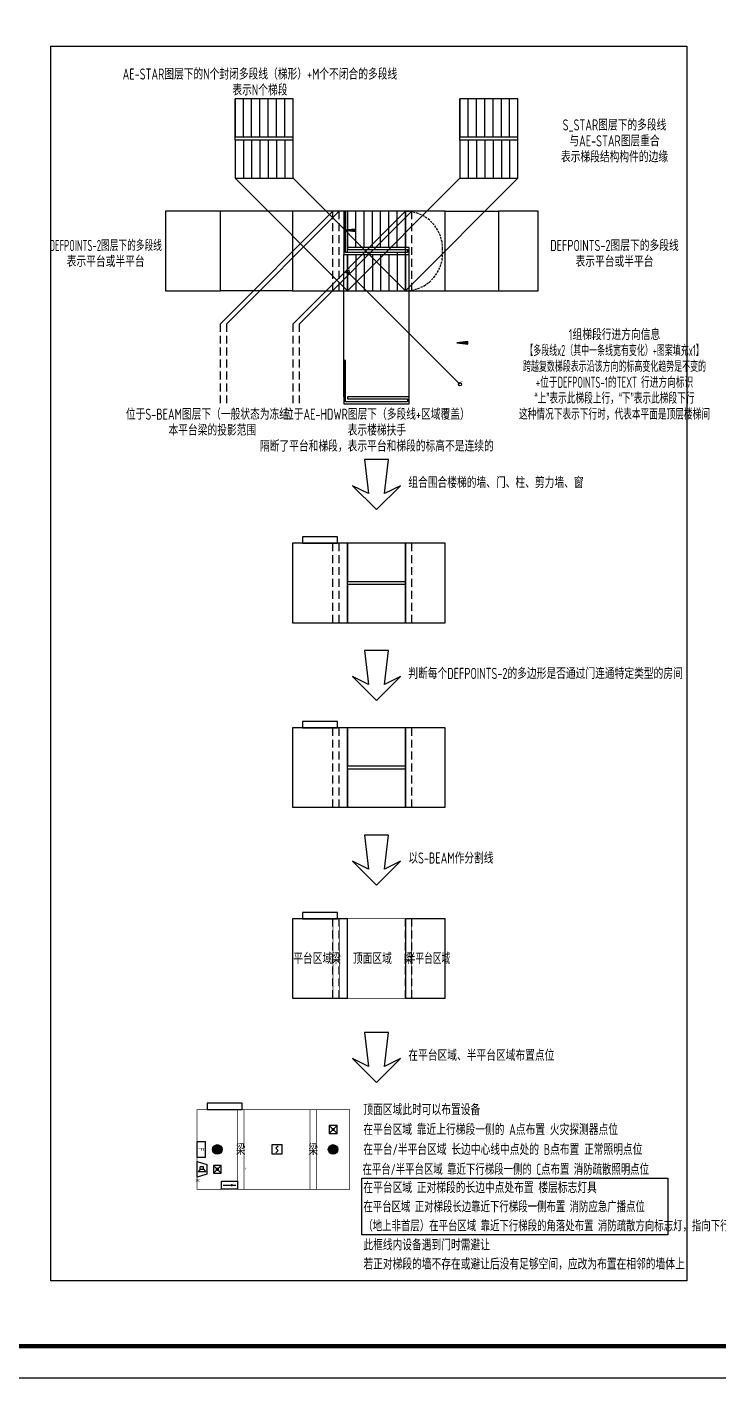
# Model space of a CAD drawing. Header units: millimetres. Extents: x -714894 to -19295, y 3400 to 234118.
# Drawn here: x -377897 to -356169, y 82898 to 125348 of the extents above; entities that cross this region are included whole.
import ezdxf
from ezdxf.enums import TextEntityAlignment as Align

# ---------------------------------------------------------------- set-up
doc = ezdxf.new("R2010")
doc.units = ezdxf.units.MM
doc.header["$LTSCALE"] = 500
for name, pattern in [('DASH', [0.35, 0.25, -0.1]), ('DASHED', [0.75, 0.5, -0.25]), ('HIDDEN', [0.375, 0.25, -0.125])]:
    doc.linetypes.add(name, pattern=pattern)
for name, color, linetype in [('AD-SIGN', 195, 'Continuous'), ('AE-ELEV-4', 251, 'Continuous'), ('AE-HDWR', 8, 'Continuous'), ('AE-STAR', 51, 'Continuous'), ('C-SHET-SHET', 144, 'Continuous'), ('E-FAS-DEVC', 3, 'Continuous'), ('E-LITE-LITE', 3, 'Continuous'), ('E-UNIV-EL', 140, 'Continuous'), ('E-UNIV-NOTE', 6, 'Continuous'), ('S_BEAM', 4, 'DASHED'), ('S_STAR', 243, 'Continuous')]:
    doc.layers.add(name, color=color, linetype=linetype)
for name, color, linetype, plot in [('AI-门', 3, 'Continuous', False), ('DEFPOINTS-1', 251, 'Continuous', False), ('DEFPOINTS-2', 7, 'DASH', False)]:
    doc.layers.add(name, color=color, linetype=linetype, plot=plot)
doc.styles.add('TH-STYLE3', font='tssdeng.shx', dxfattribs={"width": 0.65, "bigfont": 'tssdchn.shx'})

# ---------------------------------------------------------------- blocks, each defined once
blk = doc.blocks.new('SH_THAPE_A0L')
blk.add_lwpolyline([(0, 0), (1189, 0), (1189, 841), (0, 841)], close=True)
at = {"const_width": 1.4}
blk.add_lwpolyline([(25, 831), (25, 10), (1179, 10), (1179, 831)], close=True, dxfattribs=at)
blk = doc.blocks.new('E-BFEL110')
blk.add_lwpolyline([(-2.5, 1.25), (2.5, 1.25), (2.5, -1.25), (-2.5, -1.25)], close=True)
at = {"layer": 'E-UNIV-EL', "style": 'TH-STYLE3', "width": 0.7}
blk.add_attdef('T', text='', height=1.8, dxfattribs=at).set_placement((0, 0), align=Align.MIDDLE)
blk = doc.blocks.new('E-BFAS410-4')
blk.add_lwpolyline([(-2.5, -1.5), (-1.5, 1.5), (1.5, 1.5), (2.5, -1.5)], close=True)
at = {"layer": 'E-UNIV-EL'}
for p, q in [((0, 0.5), (-0.8, 0.5)), ((-0.8, 0.5), (-0.8, -0.5)), ((0, 0.5), (0.8, 1.2)), ((0, -0.5), (0, 0.5)), ((0.8, 1.2), (0.8, -1.2)), ((0, -0.5), (-0.8, -0.5)), ((0, -0.5), (0.8, -1.2))]:
    blk.add_line(p, q, dxfattribs=at)
at = {"layer": 'E-UNIV-EL', "style": 'TH-STYLE3', "width": 0.5}
blk.add_attdef('F', text='', height=1.5, dxfattribs=at).set_placement((3.5, -1.25), align=Align.MIDDLE)
blk = doc.blocks.new('E-BL302')
at = {"const_width": 1.5}
blk.add_lwpolyline([(-0.75, 0, 1), (0.75, 0, 1)], format="xyb", close=True, dxfattribs=at)
blk.add_circle((0, 0), 1.5)
blk = doc.blocks.new('E-BFAS110')
blk.add_lwpolyline([(-1.5, -1.5), (-1.5, 1.5), (1.5, 1.5), (1.5, -1.5)], close=True)
at = {"layer": 'E-UNIV-EL'}
blk.add_lwpolyline([(0.35, 1.06), (-0.35, 0.35), (0.35, -0.35), (-0.35, -1.06)], dxfattribs=at)
blk = doc.blocks.new('E-BFEL800')
for p, q in [((-1.25, -1.25), (1.25, 1.25)), ((1.25, -1.25), (-1.25, 1.25))]:
    blk.add_line(p, q)
blk.add_lwpolyline([(-1.25, -1.25), (1.25, -1.25), (1.25, 1.25), (-1.25, 1.25)], close=True)
at = {"const_width": 0.5}
blk.add_lwpolyline([(-0.25, 0, 1), (0.25, 0, 1)], format="xyb", close=True, dxfattribs=at)
blk = doc.blocks.new('E-BFEL200')
blk.add_lwpolyline([(-2.5, 1.25), (2.5, 1.25), (2.5, -1.25), (-2.5, -1.25)], close=True)
at = {"layer": 'E-UNIV-EL'}
blk.add_line((-2, 0), (2, 0), dxfattribs=at)
blk.add_lwpolyline([(0.5, 0, 0.75, 0, 0), (2, 0, 0, 0, 0)], format="xyseb", dxfattribs=at)

msp = doc.modelspace()

# ---------------------------------------------------------------- hatches: boundary and pattern name
at = {"layer": 'AD-SIGN'}
for points in [[(-367571.48, 118919.54), (-367571.48, 118999.54), (-367921.48, 118959.54)], [(-364035.95, 115384.01), (-364035.95, 115464.01), (-364385.95, 115424.01)]]:
    msp.add_hatch(color=195, dxfattribs=at).paths.add_polyline_path(points, flags=0)

# ---------------------------------------------------------------- linework, layer by layer
at = {"layer": 'AD-SIGN', "color": 195, "linetype": 'Continuous', "ltscale": 0.5}
for points in [[(-367817.48, 117659.54, 0, 0, 0), (-365417.48, 117659.54, 0, 0, 0), (-365417.48, 118959.54, 0, 0, 0), (-367571.48, 118959.54, 80, 0, 0), (-367921.48, 118959.54, 0, 0, 0)], [(-364281.95, 114124.01, 0, 0, 0), (-361881.95, 114124.01, 0, 0, 0), (-361881.95, 115424.01, 0, 0, 0), (-364035.95, 115424.01, 80, 0, 0), (-364385.95, 115424.01, 0, 0, 0)], [(-371077.48, 89429.35, 0, 0, 0), (-368677.48, 89429.35, 0, 0, 0), (-368677.48, 90729.35, 0, 0, 0), (-370831.48, 90729.35, 80, 0, 0), (-371181.48, 90729.35, 0, 0, 0)]]:
    msp.add_lwpolyline(points, format="xyseb", dxfattribs=at)
at = {"layer": 'AD-SIGN', "color": 195}
for points in [[(-367571.48, 118919.54), (-367571.48, 118999.54), (-367921.48, 118959.54), (-367571.48, 118919.54)], [(-364035.95, 115384.01), (-364035.95, 115464.01), (-364385.95, 115424.01), (-364035.95, 115384.01)]]:
    msp.add_lwpolyline(points, close=True, dxfattribs=at)
at = {"layer": 'AE-ELEV-4', "color": 251, "linetype": 'HIDDEN', "ltscale": 0.5}
for points in [[(-364827.48, 118389.54), (-364845.26, 118592.71), (-364898.04, 118789.7), (-364984.23, 118974.54), (-365101.21, 119141.6), (-365245.42, 119285.81), (-365412.48, 119402.79), (-365597.32, 119488.98), (-365794.31, 119541.77), (-365997.48, 119559.54)], [(-365997.48, 117059.54), (-365794.31, 117077.32), (-365597.32, 117130.1), (-365412.48, 117216.29), (-365245.42, 117333.27), (-365101.21, 117477.48), (-364984.23, 117644.54), (-364898.04, 117829.38), (-364845.26, 118026.37), (-364827.48, 118229.54)], [(-364827.48, 118229.54), (-364827.48, 118389.54)]]:
    msp.add_lwpolyline(points, dxfattribs=at)
at = {"layer": 'AE-STAR', "color": 51, "linetype": 'Continuous', "ltscale": 0.5}
for points in [[(-371353.01, 123095.07), (-371353.01, 121895.07), (-369533.01, 121895.07), (-369533.01, 123095.07), (-371353.01, 123095.07)], [(-371353.01, 121895.07), (-371353.01, 123095.07)], [(-371093.01, 121895.07), (-371093.01, 123095.07)], [(-370833.01, 121895.07), (-370833.01, 123095.07)], [(-370573.01, 121895.07), (-370573.01, 123095.07)], [(-370313.01, 121895.07), (-370313.01, 123095.07)], [(-370053.01, 121895.07), (-370053.01, 123095.07)], [(-369793.01, 121895.07), (-369793.01, 123095.07)], [(-369533.01, 121895.07), (-369533.01, 123095.07)], [(-371353.01, 121795.07), (-371353.01, 121895.07)], [(-369533.01, 121795.07), (-369533.01, 121895.07)], [(-369533.01, 120595.07), (-369533.01, 121795.07), (-371353.01, 121795.07), (-371353.01, 120595.07), (-369533.01, 120595.07)], [(-371353.01, 121795.07), (-371353.01, 120595.07)], [(-371093.01, 121795.07), (-371093.01, 120595.07)], [(-370833.01, 121795.07), (-370833.01, 120595.07)], [(-370573.01, 121795.07), (-370573.01, 120595.07)], [(-370313.01, 121795.07), (-370313.01, 120595.07)], [(-370053.01, 121795.07), (-370053.01, 120595.07)], [(-369793.01, 121795.07), (-369793.01, 120595.07)], [(-367817.48, 119559.54), (-367817.48, 118359.54), (-365997.48, 118359.54), (-365997.48, 119559.54), (-367817.48, 119559.54)], [(-367817.48, 118359.54), (-367817.48, 119559.54)], [(-367557.48, 118359.54), (-367557.48, 119559.54)], [(-367297.48, 118359.54), (-367297.48, 119559.54)], [(-367037.48, 118359.54), (-367037.48, 119559.54)], [(-366777.48, 118359.54), (-366777.48, 119559.54)], [(-366517.48, 118359.54), (-366517.48, 119559.54)], [(-366257.48, 118359.54), (-366257.48, 119559.54)], [(-365997.48, 118359.54), (-365997.48, 119559.54)], [(-367817.48, 118259.54), (-367817.48, 118359.54)], [(-365997.48, 117059.54), (-365997.48, 118259.54), (-367817.48, 118259.54), (-367817.48, 117059.54), (-365997.48, 117059.54)], [(-367817.48, 118259.54), (-367817.48, 117059.54)], [(-367557.48, 118259.54), (-367557.48, 117059.54)], [(-367297.48, 118259.54), (-367297.48, 117059.54)], [(-367037.48, 118259.54), (-367037.48, 117059.54)], [(-366777.48, 118259.54), (-366777.48, 117059.54)], [(-366517.48, 118259.54), (-366517.48, 117059.54)], [(-365997.48, 118259.54), (-365997.48, 118359.54)], [(-367817.48, 109129.35), (-367817.48, 107929.35), (-365997.48, 107929.35), (-365997.48, 109129.35), (-367817.48, 109129.35)], [(-365997.48, 106629.35), (-365997.48, 107829.35), (-367817.48, 107829.35), (-367817.48, 106629.35), (-365997.48, 106629.35)], [(-367817.48, 103329.35), (-367817.48, 102129.35), (-365997.48, 102129.35), (-365997.48, 103329.35), (-367817.48, 103329.35)], [(-365997.48, 100829.35), (-365997.48, 102029.35), (-367817.48, 102029.35), (-367817.48, 100829.35), (-365997.48, 100829.35)]]:
    msp.add_lwpolyline(points, dxfattribs=at)
at = {"layer": 'AI-门'}
for points in [[(-369232.48, 109129.35), (-368132.48, 109129.35), (-368132.48, 109329.35), (-369232.48, 109329.35)], [(-369232.48, 103329.35), (-368132.48, 103329.35), (-368132.48, 103529.35), (-369232.48, 103529.35)], [(-369232.48, 97329.35), (-368132.48, 97329.35), (-368132.48, 97529.35), (-369232.48, 97529.35)], [(-372232.48, 91329.35), (-371132.48, 91329.35), (-371132.48, 91529.35), (-372232.48, 91529.35)]]:
    msp.add_lwpolyline(points, close=True, dxfattribs=at)
at = {"layer": 'DEFPOINTS-1', "color": 151, "linetype": 'Continuous', "ltscale": 0.5}
for points in [[(-367817.48, 118259.54), (-367817.48, 118359.54)], [(-365997.48, 118259.54), (-365997.48, 118359.54)]]:
    msp.add_lwpolyline(points, dxfattribs=at)
at = {"layer": 'DEFPOINTS-1'}
for centre in [(-367817.48, 117659.54), (-364281.95, 114124.01)]:
    msp.add_circle(centre, 50, dxfattribs=at)
at = {"layer": 'DEFPOINTS-2', "color": 151, "linetype": 'Continuous', "ltscale": 0.5}
for points in [[(-371813.01, 117059.54), (-371813.01, 119559.54), (-373543.01, 119559.54), (-373543.01, 117059.54), (-371813.01, 117059.54)], [(-367817.48, 117059.54), (-367817.48, 119559.54), (-369547.48, 119559.54), (-369547.48, 117059.54), (-367817.48, 117059.54)], [(-364747.48, 117059.54), (-364747.48, 119559.54), (-365997.48, 119559.54), (-365997.48, 117059.54), (-364747.48, 117059.54)], [(-361823.56, 117059.54), (-361823.56, 119559.54), (-363073.56, 119559.54), (-363073.56, 117059.54), (-361823.56, 117059.54)], [(-367817.48, 106629.35), (-367817.48, 109129.35), (-369547.48, 109129.35), (-369547.48, 106629.35), (-367817.48, 106629.35)], [(-364747.48, 106629.35), (-364747.48, 109129.35), (-365997.48, 109129.35), (-365997.48, 106629.35), (-364747.48, 106629.35)], [(-367817.48, 100829.35), (-367817.48, 103329.35), (-369547.48, 103329.35), (-369547.48, 100829.35), (-367817.48, 100829.35)], [(-364747.48, 100829.35), (-364747.48, 103329.35), (-365997.48, 103329.35), (-365997.48, 100829.35), (-364747.48, 100829.35)], [(-367817.48, 94829.35), (-367817.48, 97329.35), (-369547.48, 97329.35), (-369547.48, 94829.35), (-367817.48, 94829.35)], [(-364747.48, 94829.35), (-364747.48, 97329.35), (-365997.48, 97329.35), (-365997.48, 94829.35), (-364747.48, 94829.35)]]:
    msp.add_lwpolyline(points, dxfattribs=at)
at = {"layer": 'E-UNIV-NOTE', "color": 9}
for points in [[(-369547.48, 119559.54), (-372073.01, 119559.54)], [(-368277.48, 119559.54), (-371813.01, 116024.01)], [(-364747.48, 119559.54), (-363073.56, 119559.54)], [(-367817.48, 117659.54), (-364281.95, 114124.01)], [(-369547.48, 117059.54), (-371813.01, 117059.54)], [(-364747.48, 117059.54), (-363073.56, 117059.54)]]:
    msp.add_lwpolyline(points, dxfattribs=at)
at = {"layer": 'E-UNIV-NOTE'}
for points in [[(-366907.48, 110185.59), (-366157.48, 110935.59), (-366657.48, 110685.59), (-366532.48, 111753.65), (-367282.48, 111753.65), (-367157.48, 110685.59), (-367657.48, 110935.59), (-366907.48, 110185.59)], [(-366907.48, 104185.59), (-366157.48, 104935.59), (-366657.48, 104685.59), (-366532.48, 105753.65), (-367282.48, 105753.65), (-367157.48, 104685.59), (-367657.48, 104935.59), (-366907.48, 104185.59)], [(-366907.48, 98385.59), (-366157.48, 99135.59), (-366657.48, 98885.59), (-366532.48, 99953.65), (-367282.48, 99953.65), (-367157.48, 98885.59), (-367657.48, 99135.59), (-366907.48, 98385.59)], [(-366907.49, 92185.59), (-366157.49, 92935.59), (-366657.49, 92685.59), (-366532.49, 93753.65), (-367282.49, 93753.65), (-367157.49, 92685.59), (-367657.49, 92935.59), (-366907.49, 92185.59)]]:
    msp.add_lwpolyline(points, dxfattribs=at)
at = {"layer": 'E-UNIV-NOTE', "color": 3, "const_width": 20}
for points in [[(-368277.48, 94829.35), (-369547.48, 94829.35), (-369547.48, 97329.35), (-368277.48, 97329.35)], [(-368077.48, 97329.35), (-365997.48, 97329.35), (-365997.48, 94829.35), (-368077.48, 94829.35)], [(-364747.48, 94829.35), (-365797.48, 94829.35), (-365797.48, 97329.35), (-364747.48, 97329.35)], [(-371277.48, 88829.35), (-372547.48, 88829.35), (-372547.48, 91329.35), (-371277.48, 91329.35)], [(-371077.48, 91329.35), (-368997.48, 91329.35), (-368997.48, 88829.35), (-371077.48, 88829.35)], [(-367747.48, 88829.35), (-368797.48, 88829.35), (-368797.48, 91329.35), (-367747.48, 91329.35)]]:
    msp.add_lwpolyline(points, close=True, dxfattribs=at)
at = {"layer": 'E-UNIV-NOTE', "color": 1, "const_width": 20}
for points in [[(-368277.47, 97329.35), (-368077.48, 97329.35), (-368077.48, 94829.35), (-368277.47, 94829.35)], [(-365997.47, 97329.35), (-365797.48, 97329.35), (-365797.48, 94829.35), (-365997.47, 94829.35)], [(-371277.47, 91329.35), (-371077.48, 91329.35), (-371077.48, 88829.35), (-371277.47, 88829.35)], [(-368997.47, 91329.35), (-368797.48, 91329.35), (-368797.48, 88829.35), (-368997.47, 88829.35)]]:
    msp.add_lwpolyline(points, close=True, dxfattribs=at)
at = {"layer": 'E-UNIV-NOTE', "color": 4}
msp.add_lwpolyline([(-367370.88, 89175.35), (-357743.16, 89175.35), (-357743.16, 87391.36), (-367370.88, 87391.36)], close=True, dxfattribs=at)
at = {"layer": 'S_BEAM', "color": 4, "linetype": 'DASHED'}
for points in [[(-368277.48, 117059.54), (-368277.48, 119559.54)], [(-371813.01, 113524.01), (-371813.01, 116024.01)], [(-371613.01, 113524.01), (-371613.01, 116024.01)], [(-369533.01, 113524.01), (-369533.01, 116024.01)], [(-369333.01, 113524.01), (-369333.01, 116024.01)], [(-368277.48, 106629.35), (-368277.48, 109129.35)], [(-368077.48, 106629.35), (-368077.48, 109129.35)], [(-365997.48, 106629.35), (-365997.48, 109129.35)], [(-365797.48, 106629.35), (-365797.48, 109129.35)], [(-368277.48, 100829.35), (-368277.48, 103329.35)], [(-368077.48, 100829.35), (-368077.48, 103329.35)], [(-365997.48, 100829.35), (-365997.48, 103329.35)], [(-365797.48, 100829.35), (-365797.48, 103329.35)], [(-368277.48, 94829.35), (-368277.48, 97329.35)], [(-368077.48, 94829.35), (-368077.48, 97329.35)], [(-365997.48, 94829.35), (-365997.48, 97329.35)], [(-365797.48, 94829.35), (-365797.48, 97329.35)]]:
    msp.add_lwpolyline(points, dxfattribs=at)
at = {"layer": 'S_STAR', "color": 243, "linetype": 'Continuous', "ltscale": 0.5}
for points in [[(-364281.95, 121895.07), (-364281.95, 123095.07)], [(-362461.95, 123095.07), (-364281.95, 123095.07)], [(-364281.95, 123095.07), (-364281.95, 121895.07)], [(-364021.95, 121895.07), (-364021.95, 123095.07)], [(-363761.95, 121895.07), (-363761.95, 123095.07)], [(-363501.95, 121895.07), (-363501.95, 123095.07)], [(-363241.95, 121895.07), (-363241.95, 123095.07)], [(-362981.95, 121895.07), (-362981.95, 123095.07)], [(-362721.95, 121895.07), (-362721.95, 123095.07)], [(-362461.95, 121895.07), (-362461.95, 123095.07)], [(-362461.95, 121895.07), (-362461.95, 123095.07)], [(-364281.95, 121795.07), (-364281.95, 121895.07)], [(-364281.95, 121895.07), (-362461.95, 121895.07)], [(-362461.95, 121795.07), (-362461.95, 121895.07)], [(-364281.95, 121795.07), (-364281.95, 120595.07)], [(-364281.95, 121795.07), (-364281.95, 120595.07)], [(-362461.95, 121795.07), (-364281.95, 121795.07)], [(-364021.95, 121795.07), (-364021.95, 120595.07)], [(-363761.95, 121795.07), (-363761.95, 120595.07)], [(-363501.95, 121795.07), (-363501.95, 120595.07)], [(-363241.95, 121795.07), (-363241.95, 120595.07)], [(-362981.95, 121795.07), (-362981.95, 120595.07)], [(-362721.95, 121795.07), (-362721.95, 120595.07)], [(-362461.95, 120595.07), (-362461.95, 121795.07)], [(-364281.95, 120595.07), (-362461.95, 120595.07)], [(-367817.48, 118359.54), (-367817.48, 119559.54)], [(-365997.48, 119559.54), (-367817.48, 119559.54)], [(-367817.48, 119559.54), (-367817.48, 118359.54)], [(-367557.48, 118359.54), (-367557.48, 119559.54)], [(-367297.48, 118359.54), (-367297.48, 119559.54)], [(-367037.48, 118359.54), (-367037.48, 119559.54)], [(-366777.48, 118359.54), (-366777.48, 119559.54)], [(-366517.48, 118359.54), (-366517.48, 119559.54)], [(-366257.48, 118359.54), (-366257.48, 119559.54)], [(-365997.48, 118359.54), (-365997.48, 119559.54)], [(-365997.48, 118359.54), (-365997.48, 119559.54)], [(-367817.48, 118259.54), (-367817.48, 118359.54)], [(-367817.48, 118359.54), (-365997.48, 118359.54)], [(-367817.48, 118259.54), (-367817.48, 117059.54)], [(-367817.48, 118259.54), (-367817.48, 117059.54)], [(-365997.48, 118259.54), (-367817.48, 118259.54)], [(-367557.48, 118259.54), (-367557.48, 117059.54)], [(-367297.48, 118259.54), (-367297.48, 117059.54)], [(-367037.48, 118259.54), (-367037.48, 117059.54)], [(-366777.48, 118259.54), (-366777.48, 117059.54)], [(-366517.48, 118259.54), (-366517.48, 117059.54)], [(-366257.48, 118259.54), (-366257.48, 117059.54)], [(-365997.48, 118259.54), (-365997.48, 118359.54)], [(-365997.48, 117059.54), (-365997.48, 118259.54)], [(-367817.48, 117059.54), (-365997.48, 117059.54)]]:
    msp.add_lwpolyline(points, dxfattribs=at)

# ---------------------------------------------------------------- block references
at = {"layer": 'C-SHET-SHET', "xscale": 100, "yscale": 100, "zscale": 100}
msp.add_blockref('SH_THAPE_A0L', (-444647.48, 82897.79), dxfattribs=at)
at = {"layer": 'E-FAS-DEVC', "xscale": 100, "yscale": 100, "zscale": 100}
msp.add_blockref('E-BFAS110', (-370037.48, 90079.35), dxfattribs=at)
at = {"layer": 'E-FAS-DEVC', "xscale": 100, "yscale": 100, "zscale": 100, "rotation": 270}
msp.add_blockref('E-BFAS410-4', (-372397.53, 89454.35), dxfattribs=at).add_auto_attribs({'F': 'W'})
at = {"layer": 'E-LITE-LITE', "xscale": 100, "yscale": 100, "zscale": 100}
for name, p in [('E-BFEL800', (-368272.48, 90704.35)), ('E-BL302', (-371912.48, 90079.35)), ('E-BL302', (-368272.48, 90079.35)), ('E-BFEL800', (-371912.48, 89454.35)), ('E-BFEL200', (-371527.48, 88954.35))]:
    msp.add_blockref(name, p, dxfattribs=at)
at = {"layer": 'E-LITE-LITE', "xscale": 100, "yscale": 100, "zscale": 100, "rotation": 270}
msp.add_blockref('E-BFEL110', (-372422.48, 90079.35), dxfattribs=at).add_auto_attribs({'T': 'F'})

# ---------------------------------------------------------------- texts
at = {"layer": 'AD-SIGN', "color": 195, "linetype": 'Continuous', "ltscale": 0.5, "style": 'TH-STYLE3'}
for s, width, p in [('1组梯段行进方向信息', 0.7, (-359423.56, 115684.54)), ('【多段线x2（其中一条线宽有变化）+图案填充x1】', 0.55, (-359423.56, 115184.54)), ('跨越复数梯段表示沿该方向的标高变化趋势是不变的', 0.55, (-359423.56, 114684.54))]:
    msp.add_text(s, height=350, dxfattribs=dict(at, width=width)).set_placement(p, align=Align.MIDDLE_CENTER)
at = {"layer": 'AE-HDWR', "color": 8, "linetype": 'Continuous', "ltscale": 0.5, "style": 'TH-STYLE3', "width": 0.7}
for s, p in [('表示楼梯扶手', (-366895.98, 112681.23)), ('隔断了平台和梯段，表示平台和梯段的标高不是连续的', (-366895.98, 112181.23))]:
    msp.add_text(s, height=350, dxfattribs=at).set_placement(p, align=Align.MIDDLE_CENTER)
at = {"layer": 'AE-STAR', "color": 51, "linetype": 'Continuous', "ltscale": 0.5, "style": 'TH-STYLE3', "width": 0.7}
for s, p in [('AE-STAR图层下的N个封闭多段线（梯形）+M个不闭合的多段线', (-370573.01, 123870.07)), ('表示N个梯段', (-370573.01, 123370.07))]:
    msp.add_text(s, height=350, dxfattribs=at).set_placement(p, align=Align.MIDDLE_CENTER)
at = {"layer": 'DEFPOINTS-1', "transparency": 33554531, "style": 'TH-STYLE3'}
for p in [(-367797.48, 117679.54), (-364261.95, 114144.01), (-371057.48, 89449.35)]:
    msp.add_text('下', height=50, dxfattribs=at).set_placement(p)
at = {"layer": 'DEFPOINTS-1', "style": 'TH-STYLE3', "width": 0.6}
for s, p in [('+位于DEFPOINTS-1的TEXT 行进方向标识', (-359423.56, 114184.54)), ('“上”表示此梯段上行，“下”表示此梯段下行', (-359423.56, 113684.54)), ('这种情况下表示下行时，代表本平面是顶层楼梯间', (-359423.56, 113184.54))]:
    msp.add_text(s, height=350, dxfattribs=at).set_placement(p, align=Align.MIDDLE_CENTER)
at = {"layer": 'DEFPOINTS-2', "color": 151, "linetype": 'Continuous', "ltscale": 0.5, "style": 'TH-STYLE3'}
for s, width, p in [('DEFPOINTS-2图层下的多段线', 0.6, (-375423.56, 118484.54)), ('DEFPOINTS-2图层下的多段线', 0.7, (-359423.56, 118484.54)), ('表示平台或半平台', 0.7, (-375423.56, 117984.54)), ('表示平台或半平台', 0.7, (-359423.56, 117984.54))]:
    msp.add_text(s, height=350, dxfattribs=dict(at, width=width)).set_placement(p, align=Align.MIDDLE_CENTER)
at = {"layer": 'E-UNIV-NOTE', "style": 'TH-STYLE3'}
for s, width, p in [('组合围合楼梯的墙、门、柱、剪力墙、窗', 0.7, (-365907.48, 111036.39)), ('判断每个DEFPOINTS-2的多边形是否通过门连通特定类型的房间', 0.7, (-365907.48, 105036.39)), ('以S-BEAM作分割线', 0.7, (-365907.48, 99236.39)), ('在平台区域、半平台区域布置点位', 0.7, (-365907.49, 93036.39)), ('顶面区域此时可以布置设备', 0.7, (-367320.85, 91329.35)), ('在平台区域 靠近上行梯段一侧的 A点布置 火灾探测器点位', 0.7, (-367320.85, 90704.35)), ('在平台/半平台区域 长边中心线中点处的 B点布置 正常照明点位', 0.7, (-367320.85, 90079.35)), ('在平台/半平台区域 靠近下行梯段一侧的 C点布置 消防疏散照明点位', 0.65, (-367345.85, 89454.35)), ('在平台区域 正对梯段的长边中点处布置 楼层标志灯具', 0.7, (-367320.85, 88879.35)), ('在平台区域 正对梯段长边靠近下行梯段一侧布置 消防应急广播点位', 0.65, (-367320.85, 88279.35)), ('（地上非首层）在平台区域 靠近下行梯段的角落处布置 消防疏散方向标志灯，指向下行方向', 0.65, (-367320.85, 87679.35))]:
    msp.add_text(s, height=350, dxfattribs=dict(at, width=width)).set_placement(p, align=Align.MIDDLE_LEFT)
at = {"layer": 'E-UNIV-NOTE', "color": 3, "style": 'TH-STYLE3'}
for s, width, p in [('平台区域', 0.7, (-368912.48, 96079.35)), ('顶面区域', 0.7, (-367037.48, 96079.35)), ('半平台区域', 0.6, (-365272.48, 96079.35))]:
    msp.add_text(s, height=350, dxfattribs=dict(at, width=width)).set_placement(p, align=Align.MIDDLE_CENTER)
at = {"layer": 'E-UNIV-NOTE', "color": 1, "style": 'TH-STYLE3', "width": 0.7}
for p in [(-368177.47, 96079.35), (-365897.47, 96079.35), (-371177.47, 90079.35), (-368897.47, 90079.35)]:
    msp.add_text('梁', height=350, dxfattribs=at).set_placement(p, align=Align.MIDDLE_CENTER)
at = {"layer": 'E-UNIV-NOTE', "color": 4, "style": 'TH-STYLE3', "width": 0.7}
for s, p in [('此框线内设备遇到门时需避让', (-367320.85, 87079.35)), ('若正对梯段的墙不存在或避让后没有足够空间，应改为布置在相邻的墙体上', (-367320.85, 86479.35))]:
    msp.add_text(s, height=350, dxfattribs=at).set_placement(p, align=Align.MIDDLE_LEFT)
at = {"layer": 'S_BEAM', "color": 4, "linetype": 'DASHED', "style": 'TH-STYLE3', "width": 0.7}
for s, p in [('位于S-BEAM图层下（一般状态为冻结）', (-372069.85, 113181.23)), ('本平台梁的投影范围', (-372069.85, 112681.23))]:
    msp.add_text(s, height=350, dxfattribs=at).set_placement(p, align=Align.MIDDLE_CENTER)
at = {"layer": 'S_STAR', "color": 243, "linetype": 'Continuous', "ltscale": 0.5, "style": 'TH-STYLE3', "width": 0.7}
for s, p in [('S_STAR图层下的多段线', (-359423.56, 122270.07)), ('与AE-STAR图层重合', (-359423.56, 121770.07)), ('表示梯段结构构件的边缘', (-359423.56, 121270.07))]:
    msp.add_text(s, height=350, dxfattribs=at).set_placement(p, align=Align.MIDDLE_CENTER)

# ---------------------------------------------------------------- next in the draw order: wipeouts: each hides what was drawn before it
msp.add_wipeout([(-365997.48, 118419.54), (-367817.48, 118419.54), (-367817.48, 118359.54), (-365997.48, 118359.54)]).dxf.layer = 'AE-HDWR'

# ---------------------------------------------------------------- next in the draw order: wipeouts: each hides what was drawn before it
msp.add_wipeout([(-365937.48, 118259.54), (-365997.48, 118259.54), (-365997.48, 118199.54), (-365877.48, 118199.54), (-365877.48, 118419.54), (-365997.48, 118419.54), (-365997.48, 118359.54), (-365937.48, 118359.54)]).dxf.layer = 'AE-HDWR'

# ---------------------------------------------------------------- next in the draw order: wipeouts: each hides what was drawn before it
msp.add_wipeout([(-365997.48, 118259.54), (-367817.48, 118259.54), (-367817.48, 118199.54), (-365997.48, 118199.54)]).dxf.layer = 'AE-HDWR'

# ---------------------------------------------------------------- next in the draw order: linework, layer by layer
at = {"layer": 'AE-HDWR', "color": 8, "linetype": 'Continuous', "ltscale": 0.5}
for points in [[(-365877.48, 118419.54), (-365997.48, 118419.54)], [(-365997.48, 118359.54), (-365937.48, 118359.54)], [(-365937.48, 118259.54), (-365997.48, 118259.54)], [(-365997.48, 118199.54), (-365877.48, 118199.54)], [(-365937.48, 118359.54), (-365937.48, 118259.54)], [(-365877.48, 118199.54), (-365877.48, 118419.54)]]:
    msp.add_lwpolyline(points, dxfattribs=at)
at = {"layer": 'AE-STAR', "color": 51, "linetype": 'Continuous', "ltscale": 0.5}
msp.add_lwpolyline([(-366257.48, 118259.54), (-366257.48, 117059.54)], dxfattribs=at)
at = {"layer": 'E-UNIV-NOTE', "color": 9}
for points in [[(-365997.48, 117059.54), (-362461.95, 120595.07)], [(-365877.48, 113726.23), (-365877.48, 118199.54)]]:
    msp.add_lwpolyline(points, dxfattribs=at)
at = {"layer": 'S_BEAM', "color": 4, "linetype": 'DASHED'}
for points in [[(-365997.48, 117059.54), (-365997.48, 119559.54)], [(-365797.48, 117059.54), (-365797.48, 119559.54)]]:
    msp.add_lwpolyline(points, dxfattribs=at)

# ---------------------------------------------------------------- next in the draw order: wipeouts: each hides what was drawn before it
msp.add_wipeout([(-367817.48, 118199.54), (-367817.48, 118259.54), (-367877.48, 118259.54), (-367877.48, 119559.54), (-367937.48, 119559.54), (-367937.48, 118199.54)]).dxf.layer = 'AE-HDWR'

# ---------------------------------------------------------------- next in the draw order: linework, layer by layer
at = {"layer": 'AE-HDWR', "color": 8, "linetype": 'Continuous', "ltscale": 0.5}
for points in [[(-367877.48, 119559.54), (-367937.48, 119559.54)], [(-367937.48, 119559.54), (-367937.48, 118199.54)], [(-367877.48, 118259.54), (-367877.48, 119559.54)], [(-367937.48, 118199.54), (-367817.48, 118199.54)], [(-367817.48, 118259.54), (-367877.48, 118259.54)], [(-365997.48, 118419.54), (-367817.48, 118419.54)], [(-367817.48, 118419.54), (-367817.48, 118359.54)], [(-367817.48, 118359.54), (-365997.48, 118359.54)], [(-365997.48, 118259.54), (-367817.48, 118259.54)], [(-367817.48, 118199.54), (-365997.48, 118199.54)]]:
    msp.add_lwpolyline(points, dxfattribs=at)
at = {"layer": 'C-SHET-SHET'}
msp.add_lwpolyline([(-377147.48, 124747.79), (-357147.48, 124747.79), (-357147.48, 85947.79), (-377147.48, 85947.79)], close=True, dxfattribs=at)
at = {"layer": 'E-UNIV-NOTE', "color": 9}
for points in [[(-367817.48, 117059.54), (-371353.01, 120595.07)], [(-365997.48, 117059.54), (-369533.01, 120595.07)], [(-367817.48, 117059.54), (-364281.95, 120595.07)], [(-368077.48, 119559.54), (-371613.01, 116024.01)], [(-365997.48, 119559.54), (-369533.01, 116024.01)], [(-365797.48, 119559.54), (-369333.01, 116024.01)], [(-367937.48, 113726.23), (-367937.48, 118199.54)]]:
    msp.add_lwpolyline(points, dxfattribs=at)
at = {"layer": 'S_BEAM', "color": 4, "linetype": 'DASHED'}
msp.add_lwpolyline([(-368077.48, 117059.54), (-368077.48, 119559.54)], dxfattribs=at)

# ---------------------------------------------------------------- next in the draw order: wipeouts: each hides what was drawn before it
msp.add_wipeout([(-365997.48, 113726.23), (-367817.48, 113726.23), (-367817.48, 113666.23), (-365997.48, 113666.23)]).dxf.layer = 'AE-HDWR'

# ---------------------------------------------------------------- next in the draw order: wipeouts: each hides what was drawn before it
msp.add_wipeout([(-365937.48, 113566.23), (-365997.48, 113566.23), (-365997.48, 113506.23), (-365877.48, 113506.23), (-365877.48, 113726.23), (-365997.48, 113726.23), (-365997.48, 113666.23), (-365937.48, 113666.23)]).dxf.layer = 'AE-HDWR'

# ---------------------------------------------------------------- next in the draw order: wipeouts: each hides what was drawn before it
msp.add_wipeout([(-365997.48, 113566.23), (-367817.48, 113566.23), (-367817.48, 113506.23), (-365997.48, 113506.23)]).dxf.layer = 'AE-HDWR'

# ---------------------------------------------------------------- next in the draw order: linework, layer by layer
at = {"layer": 'AE-HDWR', "color": 8, "linetype": 'Continuous', "ltscale": 0.5}
for points in [[(-365877.48, 113726.23), (-365997.48, 113726.23)], [(-365997.48, 113666.23), (-365937.48, 113666.23)], [(-365937.48, 113566.23), (-365997.48, 113566.23)], [(-365997.48, 113506.23), (-365877.48, 113506.23)], [(-365937.48, 113666.23), (-365937.48, 113566.23)], [(-365877.48, 113506.23), (-365877.48, 113726.23)]]:
    msp.add_lwpolyline(points, dxfattribs=at)

# ---------------------------------------------------------------- next in the draw order: wipeouts: each hides what was drawn before it
msp.add_wipeout([(-367817.48, 113506.23), (-367817.48, 113566.23), (-367877.48, 113566.23), (-367877.48, 114866.23), (-367937.48, 114866.23), (-367937.48, 113506.23)]).dxf.layer = 'AE-HDWR'

# ---------------------------------------------------------------- next in the draw order: linework, layer by layer
for points in [[(-367877.48, 114866.23), (-367937.48, 114866.23)], [(-367937.48, 114866.23), (-367937.48, 113506.23)], [(-367877.48, 113566.23), (-367877.48, 114866.23)], [(-367937.48, 113506.23), (-367817.48, 113506.23)], [(-367817.48, 113566.23), (-367877.48, 113566.23)], [(-365997.48, 113726.23), (-367817.48, 113726.23)], [(-367817.48, 113726.23), (-367817.48, 113666.23)], [(-367817.48, 113666.23), (-365997.48, 113666.23)], [(-365997.48, 113566.23), (-367817.48, 113566.23)], [(-367817.48, 113506.23), (-365997.48, 113506.23)]]:
    msp.add_lwpolyline(points, dxfattribs=at)

# ---------------------------------------------------------------- next in the draw order: texts
at = {"layer": 'AE-HDWR', "color": 8, "linetype": 'Continuous', "ltscale": 0.5, "style": 'TH-STYLE3', "width": 0.7}
msp.add_text('位于AE-HDWR图层下（多段线+区域覆盖）', height=350, dxfattribs=at).set_placement((-366895.98, 113181.23), align=Align.MIDDLE_CENTER)

doc.saveas('drawing.dxf')
